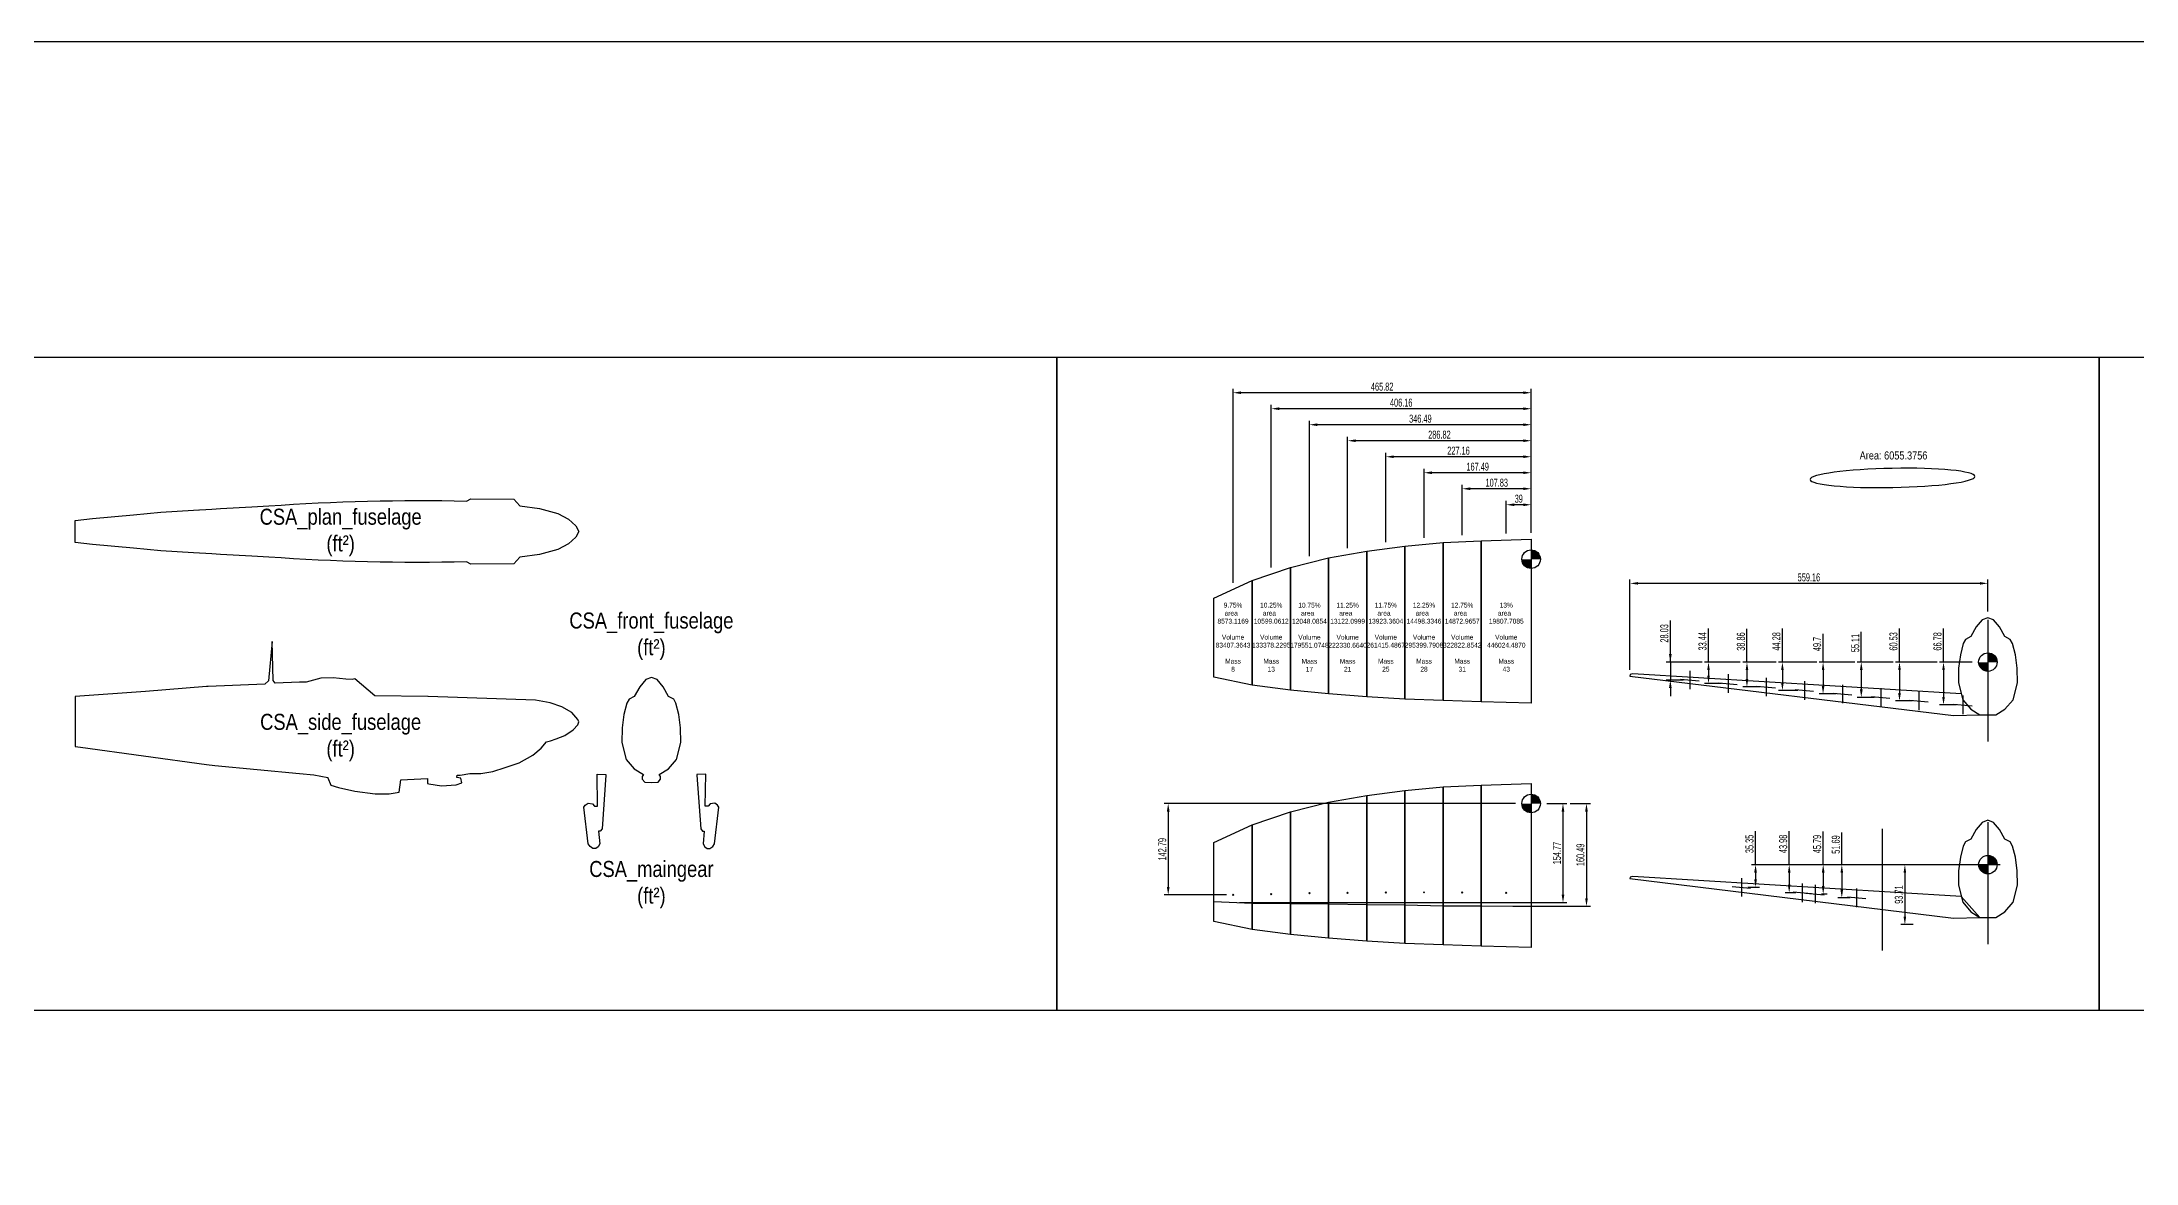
# Model space of a CAD drawing. Header units: centimetres. Extents: x -5325 to 32224, y -11540 to 14619.
# Drawn here: x 26454 to 29725, y 3733 to 5484 of the extents above; entities that cross this region are included whole.
import ezdxf

# ---------------------------------------------------------------- set-up
doc = ezdxf.new("R2010")
doc.units = ezdxf.units.CM
doc.header["$PDMODE"] = 3
doc.header["$PDSIZE"] = -5
doc.layers.get('0').update_dxf_attribs({"color": 10})
doc.styles.add('SEACAD_arial_ttf', font='ARIALN.TTF')
doc.styles.get("Standard").update_dxf_attribs({"font": 'ARIALN.TTF', "width": 0.67})
doc.dimstyles.new('ISO-25', dxfattribs={"dimscale": 5, "dimtxt": 2.5, "dimasz": 2.5, "dimexe": 1.25, "dimexo": 2, "dimtad": 1, "dimdsep": 46, "dimtxsty": 'Standard', "dimcen": 2.5, "dimadec": 0, "dimazin": 0, "dimtfac": 1, "dimtmove": 0, "dimatfit": 3, "dimfxl": 1, "dimarcsym": 0})

# ---------------------------------------------------------------- blocks, each defined once
blk = doc.blocks.new('*D293')
at = {"color": 0, "lineweight": -2}
for p, q in [((28741.4, 4715.8), (28741.4, 4767.1)), ((28767.9, 4760.8), (28753.9, 4760.8)), ((28780.4, 4717.1), (28780.4, 4767.1))]:
    blk.add_line(p, q, dxfattribs=at)
at = {"color": 0}
for points in [[(28753.9, 4762.9), (28753.9, 4758.7), (28741.4, 4760.8)], [(28767.9, 4758.7), (28767.9, 4762.9), (28780.4, 4760.8)]]:
    blk.add_solid(points, dxfattribs=at)
at = {"layer": 'Defpoints', "color": 0}
for p in [(28741.4, 4760.8), (28741.4, 4705.8), (28780.4, 4707.1)]:
    blk.add_point(p, dxfattribs=at)
at = {"color": 0, "insert": (28760.9, 4770.2), "char_height": 12.5, "attachment_point": 5}
blk.add_mtext('39', dxfattribs=at)
blk = doc.blocks.new('*D294')
at = {"color": 0, "lineweight": -2}
for p, q in [((28672.6, 4713.2), (28672.6, 4792.1)), ((28767.9, 4785.8), (28685.1, 4785.8)), ((28780.4, 4717.1), (28780.4, 4792.1))]:
    blk.add_line(p, q, dxfattribs=at)
at = {"color": 0}
for points in [[(28685.1, 4787.9), (28685.1, 4783.7), (28672.6, 4785.8)], [(28767.9, 4783.7), (28767.9, 4787.9), (28780.4, 4785.8)]]:
    blk.add_solid(points, dxfattribs=at)
at = {"layer": 'Defpoints', "color": 0}
for p in [(28672.6, 4785.8), (28672.6, 4703.2), (28780.4, 4707.1)]:
    blk.add_point(p, dxfattribs=at)
at = {"color": 0, "insert": (28726.5, 4795.2), "char_height": 12.5, "attachment_point": 5}
blk.add_mtext('107.83', dxfattribs=at)
blk = doc.blocks.new('*D295')
at = {"color": 0, "lineweight": -2}
for p, q in [((28612.9, 4709.1), (28612.9, 4817.1)), ((28767.9, 4810.8), (28625.4, 4810.8)), ((28780.4, 4717.1), (28780.4, 4817.1))]:
    blk.add_line(p, q, dxfattribs=at)
at = {"color": 0}
for points in [[(28625.4, 4812.9), (28625.4, 4808.7), (28612.9, 4810.8)], [(28767.9, 4808.7), (28767.9, 4812.9), (28780.4, 4810.8)]]:
    blk.add_solid(points, dxfattribs=at)
at = {"layer": 'Defpoints', "color": 0}
for p in [(28612.9, 4810.8), (28612.9, 4699.1), (28780.4, 4707.1)]:
    blk.add_point(p, dxfattribs=at)
at = {"color": 0, "insert": (28696.7, 4820.2), "char_height": 12.5, "attachment_point": 5}
blk.add_mtext('167.49', dxfattribs=at)
blk = doc.blocks.new('*D296')
at = {"color": 0, "lineweight": -2}
for p, q in [((28553.2, 4702.4), (28553.2, 4842.1)), ((28780.4, 4717.1), (28780.4, 4842.1)), ((28767.9, 4835.8), (28565.7, 4835.8))]:
    blk.add_line(p, q, dxfattribs=at)
at = {"color": 0}
for points in [[(28565.7, 4837.9), (28565.7, 4833.7), (28553.2, 4835.8)], [(28767.9, 4833.7), (28767.9, 4837.9), (28780.4, 4835.8)]]:
    blk.add_solid(points, dxfattribs=at)
at = {"layer": 'Defpoints', "color": 0}
for p in [(28553.2, 4835.8), (28553.2, 4692.4), (28780.4, 4707.1)]:
    blk.add_point(p, dxfattribs=at)
at = {"color": 0, "insert": (28666.8, 4845.2), "char_height": 12.5, "attachment_point": 5}
blk.add_mtext('227.16', dxfattribs=at)
blk = doc.blocks.new('*D297')
at = {"color": 0, "lineweight": -2}
for p, q in [((28493.6, 4693.1), (28493.6, 4867.1)), ((28767.9, 4860.8), (28506.1, 4860.8)), ((28780.4, 4717.1), (28780.4, 4867.1))]:
    blk.add_line(p, q, dxfattribs=at)
at = {"color": 0}
for points in [[(28506.1, 4862.9), (28506.1, 4858.7), (28493.6, 4860.8)], [(28767.9, 4858.7), (28767.9, 4862.9), (28780.4, 4860.8)]]:
    blk.add_solid(points, dxfattribs=at)
at = {"layer": 'Defpoints', "color": 0}
for p in [(28493.6, 4860.8), (28493.6, 4683.1), (28780.4, 4707.1)]:
    blk.add_point(p, dxfattribs=at)
at = {"color": 0, "insert": (28637, 4870.2), "char_height": 12.5, "attachment_point": 5}
blk.add_mtext('286.82', dxfattribs=at)
blk = doc.blocks.new('*D298')
at = {"color": 0, "lineweight": -2}
for p, q in [((28433.9, 4680.3), (28433.9, 4892.1)), ((28767.9, 4885.8), (28446.4, 4885.8)), ((28780.4, 4717.1), (28780.4, 4892.1))]:
    blk.add_line(p, q, dxfattribs=at)
at = {"color": 0}
for points in [[(28446.4, 4887.9), (28446.4, 4883.7), (28433.9, 4885.8)], [(28767.9, 4883.7), (28767.9, 4887.9), (28780.4, 4885.8)]]:
    blk.add_solid(points, dxfattribs=at)
at = {"layer": 'Defpoints', "color": 0}
for p in [(28433.9, 4885.8), (28780.4, 4707.1), (28433.9, 4670.3)]:
    blk.add_point(p, dxfattribs=at)
at = {"color": 0, "insert": (28607.2, 4895.2), "char_height": 12.5, "attachment_point": 5}
blk.add_mtext('346.49', dxfattribs=at)
blk = doc.blocks.new('*D299')
at = {"color": 0, "lineweight": -2}
for p, q in [((28374.2, 4662.7), (28374.2, 4917.1)), ((28767.9, 4910.8), (28386.7, 4910.8)), ((28780.4, 4717.1), (28780.4, 4917.1))]:
    blk.add_line(p, q, dxfattribs=at)
at = {"color": 0}
for points in [[(28386.7, 4912.9), (28386.7, 4908.7), (28374.2, 4910.8)], [(28767.9, 4908.7), (28767.9, 4912.9), (28780.4, 4910.8)]]:
    blk.add_solid(points, dxfattribs=at)
at = {"layer": 'Defpoints', "color": 0}
for p in [(28374.2, 4910.8), (28780.4, 4707.1), (28374.2, 4652.7)]:
    blk.add_point(p, dxfattribs=at)
at = {"color": 0, "insert": (28577.3, 4920.2), "char_height": 12.5, "attachment_point": 5}
blk.add_mtext('406.16', dxfattribs=at)
blk = doc.blocks.new('*D300')
at = {"color": 0, "lineweight": -2}
for p, q in [((28314.6, 4638.8), (28314.6, 4942.1)), ((28780.4, 4717.1), (28780.4, 4942.1)), ((28767.9, 4935.8), (28327.1, 4935.8))]:
    blk.add_line(p, q, dxfattribs=at)
at = {"color": 0}
for points in [[(28327.1, 4937.9), (28327.1, 4933.7), (28314.6, 4935.8)], [(28767.9, 4933.7), (28767.9, 4937.9), (28780.4, 4935.8)]]:
    blk.add_solid(points, dxfattribs=at)
at = {"layer": 'Defpoints', "color": 0}
for p in [(28314.6, 4935.8), (28780.4, 4707.1), (28314.6, 4628.8)]:
    blk.add_point(p, dxfattribs=at)
at = {"color": 0, "insert": (28547.5, 4945.2), "char_height": 12.5, "attachment_point": 5}
blk.add_mtext('465.82', dxfattribs=at)
blk = doc.blocks.new('*D301')
at = {"color": 0, "lineweight": -2}
for p, q in [((28804.7, 4294.2), (28836.2, 4294.2)), ((28830, 4281.7), (28830, 4151.9)), ((28324.6, 4139.4), (28836.2, 4139.4))]:
    blk.add_line(p, q, dxfattribs=at)
at = {"color": 0}
for points in [[(28832.1, 4281.7), (28827.9, 4281.7), (28830, 4294.2)], [(28827.9, 4151.9), (28832.1, 4151.9), (28830, 4139.4)]]:
    blk.add_solid(points, dxfattribs=at)
at = {"layer": 'Defpoints', "color": 0}
for p in [(28794.7, 4294.2), (28314.6, 4139.4), (28830, 4139.4)]:
    blk.add_point(p, dxfattribs=at)
at = {"color": 0, "insert": (28820.6, 4216.8), "char_height": 12.5, "attachment_point": 5, "rotation": 90}
blk.add_mtext('154.77', dxfattribs=at)
blk = doc.blocks.new('*D302')
at = {"color": 0, "lineweight": -2}
for p, q in [((28755.8, 4294.2), (28207.1, 4294.2)), ((28213.3, 4281.7), (28213.3, 4163.9)), ((28304.6, 4151.4), (28207.1, 4151.4))]:
    blk.add_line(p, q, dxfattribs=at)
at = {"color": 0}
for points in [[(28215.4, 4281.7), (28211.2, 4281.7), (28213.3, 4294.2)], [(28211.2, 4163.9), (28215.4, 4163.9), (28213.3, 4151.4)]]:
    blk.add_solid(points, dxfattribs=at)
at = {"layer": 'Defpoints', "color": 0}
for p in [(28765.8, 4294.2), (28213.3, 4151.4), (28314.6, 4151.4)]:
    blk.add_point(p, dxfattribs=at)
at = {"color": 0, "insert": (28204, 4222.8), "char_height": 12.5, "attachment_point": 5, "rotation": 90}
blk.add_mtext('142.79', dxfattribs=at)
blk = doc.blocks.new('*D285')
at = {"color": 0, "lineweight": -2}
for p, q in [((29424.5, 4515), (29424.5, 4567.3)), ((29469.2, 4515), (29418.3, 4515)), ((29424.5, 4502.5), (29424.5, 4460.8)), ((29445, 4448.3), (29418.3, 4448.3))]:
    blk.add_line(p, q, dxfattribs=at)
at = {"color": 0}
for points in [[(29426.6, 4502.5), (29422.4, 4502.5), (29424.5, 4515)], [(29422.4, 4460.8), (29426.6, 4460.8), (29424.5, 4448.3)]]:
    blk.add_solid(points, dxfattribs=at)
at = {"layer": 'Defpoints', "color": 0}
for p in [(29479.2, 4515), (29424.5, 4448.3), (29455, 4448.3)]:
    blk.add_point(p, dxfattribs=at)
at = {"color": 0, "insert": (29415.1, 4547.4), "char_height": 12.5, "attachment_point": 5, "rotation": 90}
blk.add_mtext('66.78', dxfattribs=at)
blk = doc.blocks.new('*D286')
at = {"color": 0, "lineweight": -2}
for p, q in [((29355.7, 4515), (29355.7, 4567.3)), ((29414.5, 4515), (29349.4, 4515)), ((29355.7, 4502.5), (29355.7, 4467)), ((29376.1, 4454.5), (29349.4, 4454.5))]:
    blk.add_line(p, q, dxfattribs=at)
at = {"color": 0}
for points in [[(29357.8, 4502.5), (29353.6, 4502.5), (29355.7, 4515)], [(29353.6, 4467), (29357.8, 4467), (29355.7, 4454.5)]]:
    blk.add_solid(points, dxfattribs=at)
at = {"layer": 'Defpoints', "color": 0}
for p in [(29424.5, 4515), (29355.7, 4454.5), (29386.1, 4454.5)]:
    blk.add_point(p, dxfattribs=at)
at = {"color": 0, "insert": (29346.3, 4547.4), "char_height": 12.5, "attachment_point": 5, "rotation": 90}
blk.add_mtext('60.53', dxfattribs=at)
blk = doc.blocks.new('*D287')
at = {"color": 0, "lineweight": -2}
for p, q in [((29296, 4515), (29296, 4562.1)), ((29345.7, 4515), (29289.8, 4515)), ((29296, 4502.5), (29296, 4472.4)), ((29316.5, 4459.9), (29289.8, 4459.9))]:
    blk.add_line(p, q, dxfattribs=at)
at = {"color": 0}
for points in [[(29298.1, 4502.5), (29293.9, 4502.5), (29296, 4515)], [(29293.9, 4472.4), (29298.1, 4472.4), (29296, 4459.9)]]:
    blk.add_solid(points, dxfattribs=at)
at = {"layer": 'Defpoints', "color": 0}
for p in [(29355.7, 4515), (29296, 4459.9), (29326.5, 4459.9)]:
    blk.add_point(p, dxfattribs=at)
at = {"color": 0, "insert": (29286.6, 4544.8), "char_height": 12.5, "attachment_point": 5, "rotation": 90}
blk.add_mtext('55.11', dxfattribs=at)
blk = doc.blocks.new('*D288')
at = {"color": 0, "lineweight": -2}
for p, q in [((29236.3, 4515), (29236.3, 4559.3)), ((29286, 4515), (29230.1, 4515)), ((29236.3, 4502.5), (29236.3, 4477.8)), ((29256.8, 4465.3), (29230.1, 4465.3))]:
    blk.add_line(p, q, dxfattribs=at)
at = {"color": 0}
for points in [[(29238.4, 4502.5), (29234.3, 4502.5), (29236.3, 4515)], [(29234.3, 4477.8), (29238.4, 4477.8), (29236.3, 4465.3)]]:
    blk.add_solid(points, dxfattribs=at)
at = {"layer": 'Defpoints', "color": 0}
for p in [(29296, 4515), (29236.3, 4465.3), (29266.8, 4465.3)]:
    blk.add_point(p, dxfattribs=at)
at = {"color": 0, "insert": (29227, 4543.4), "char_height": 12.5, "attachment_point": 5, "rotation": 90}
blk.add_mtext('49.7', dxfattribs=at)
blk = doc.blocks.new('*D289')
at = {"color": 0, "lineweight": -2}
for p, q in [((29172.8, 4515), (29172.8, 4567.3)), ((29226.3, 4515), (29166.6, 4515)), ((29172.8, 4502.5), (29172.8, 4483.3)), ((29197.1, 4470.8), (29166.6, 4470.8))]:
    blk.add_line(p, q, dxfattribs=at)
at = {"color": 0}
for points in [[(29174.9, 4502.5), (29170.7, 4502.5), (29172.8, 4515)], [(29170.7, 4483.3), (29174.9, 4483.3), (29172.8, 4470.8)]]:
    blk.add_solid(points, dxfattribs=at)
at = {"layer": 'Defpoints', "color": 0}
for p in [(29236.3, 4515), (29172.8, 4470.8), (29207.1, 4470.8)]:
    blk.add_point(p, dxfattribs=at)
at = {"color": 0, "insert": (29163.4, 4547.4), "char_height": 12.5, "attachment_point": 5, "rotation": 90}
blk.add_mtext('44.28', dxfattribs=at)
blk = doc.blocks.new('*D290')
at = {"color": 0, "lineweight": -2}
for p, q in [((29117.4, 4515), (29117.4, 4566.9)), ((29162.8, 4515), (29111.2, 4515)), ((29117.4, 4502.5), (29117.4, 4488.7)), ((29137.5, 4476.2), (29111.2, 4476.2))]:
    blk.add_line(p, q, dxfattribs=at)
at = {"color": 0}
for points in [[(29119.5, 4502.5), (29115.3, 4502.5), (29117.4, 4515)], [(29115.3, 4488.7), (29119.5, 4488.7), (29117.4, 4476.2)]]:
    blk.add_solid(points, dxfattribs=at)
at = {"layer": 'Defpoints', "color": 0}
for p in [(29172.8, 4515), (29117.4, 4476.2), (29147.5, 4476.2)]:
    blk.add_point(p, dxfattribs=at)
at = {"color": 0, "insert": (29108, 4547.2), "char_height": 12.5, "attachment_point": 5, "rotation": 90}
blk.add_mtext('38.86', dxfattribs=at)
blk = doc.blocks.new('*D291')
at = {"color": 0, "lineweight": -2}
for p, q in [((29057.3, 4515), (29057.3, 4567.7)), ((29107, 4515), (29051.1, 4515)), ((29057.3, 4502.5), (29057.3, 4494.1)), ((29077.8, 4481.6), (29051.1, 4481.6))]:
    blk.add_line(p, q, dxfattribs=at)
at = {"color": 0}
for points in [[(29059.4, 4502.5), (29055.3, 4502.5), (29057.3, 4515)], [(29055.3, 4494.1), (29059.4, 4494.1), (29057.3, 4481.6)]]:
    blk.add_solid(points, dxfattribs=at)
at = {"layer": 'Defpoints', "color": 0}
for p in [(29117, 4515), (29057.3, 4481.6), (29087.8, 4481.6)]:
    blk.add_point(p, dxfattribs=at)
at = {"color": 0, "insert": (29048, 4547.6), "char_height": 12.5, "attachment_point": 5, "rotation": 90}
blk.add_mtext('33.44', dxfattribs=at)
blk = doc.blocks.new('*D292')
at = {"color": 0, "lineweight": -2}
for p, q in [((28997.7, 4515), (28997.7, 4579.8)), ((29047.3, 4515), (28991.4, 4515)), ((28997.7, 4527.5), (28997.7, 4540)), ((28997.7, 4515), (28997.7, 4487)), ((29018.1, 4487), (28991.4, 4487)), ((28997.7, 4474.5), (28997.7, 4462))]:
    blk.add_line(p, q, dxfattribs=at)
at = {"color": 0}
for points in [[(28995.6, 4527.5), (28999.8, 4527.5), (28997.7, 4515)], [(28999.8, 4474.5), (28995.6, 4474.5), (28997.7, 4487)]]:
    blk.add_solid(points, dxfattribs=at)
at = {"layer": 'Defpoints', "color": 0}
for p in [(29057.3, 4515), (28997.7, 4487), (29028.1, 4487)]:
    blk.add_point(p, dxfattribs=at)
at = {"color": 0, "insert": (28988.3, 4559.9), "char_height": 12.5, "attachment_point": 5, "rotation": 90}
blk.add_mtext('28.03', dxfattribs=at)
blk = doc.blocks.new('*D281')
at = {"color": 0, "lineweight": -2}
for p, q in [((29236.5, 4198.7), (29236.5, 4250.5)), ((29469.2, 4198.7), (29230.2, 4198.7)), ((29236.5, 4186.2), (29236.5, 4165.4)), ((29233.8, 4152.9), (29242.7, 4152.9))]:
    blk.add_line(p, q, dxfattribs=at)
at = {"color": 0}
for points in [[(29238.6, 4186.2), (29234.4, 4186.2), (29236.5, 4198.7)], [(29234.4, 4165.4), (29238.6, 4165.4), (29236.5, 4152.9)]]:
    blk.add_solid(points, dxfattribs=at)
at = {"layer": 'Defpoints', "color": 0}
for p in [(29479.2, 4198.7), (29223.8, 4152.9), (29236.5, 4152.9)]:
    blk.add_point(p, dxfattribs=at)
at = {"color": 0, "insert": (29227.1, 4230.9), "char_height": 12.5, "attachment_point": 5, "rotation": 90}
blk.add_mtext('45.79', dxfattribs=at)
blk = doc.blocks.new('*D282')
at = {"color": 0, "lineweight": -2}
for p, q in [((29265.6, 4198.7), (29265.6, 4249)), ((29414.5, 4198.7), (29259.3, 4198.7)), ((29265.6, 4186.2), (29265.6, 4159.5)), ((29278.8, 4147), (29259.3, 4147))]:
    blk.add_line(p, q, dxfattribs=at)
at = {"color": 0}
for points in [[(29267.6, 4186.2), (29263.5, 4186.2), (29265.6, 4198.7)], [(29263.5, 4159.5), (29267.6, 4159.5), (29265.6, 4147)]]:
    blk.add_solid(points, dxfattribs=at)
at = {"layer": 'Defpoints', "color": 0}
for p in [(29424.5, 4198.7), (29265.6, 4147), (29288.8, 4147)]:
    blk.add_point(p, dxfattribs=at)
at = {"color": 0, "insert": (29256.2, 4230.1), "char_height": 12.5, "attachment_point": 5, "rotation": 90}
blk.add_mtext('51.69', dxfattribs=at)
blk = doc.blocks.new('*D283')
at = {"color": 0, "lineweight": -2}
for p, q in [((29183.4, 4198.7), (29183.4, 4251)), ((29409.5, 4198.7), (29177.1, 4198.7)), ((29183.4, 4186.2), (29183.4, 4167.3)), ((29193.8, 4154.8), (29177.1, 4154.8))]:
    blk.add_line(p, q, dxfattribs=at)
at = {"color": 0}
for points in [[(29185.5, 4186.2), (29181.3, 4186.2), (29183.4, 4198.7)], [(29181.3, 4167.3), (29185.5, 4167.3), (29183.4, 4154.8)]]:
    blk.add_solid(points, dxfattribs=at)
at = {"layer": 'Defpoints', "color": 0}
for p in [(29419.5, 4198.7), (29183.4, 4154.8), (29203.8, 4154.8)]:
    blk.add_point(p, dxfattribs=at)
at = {"color": 0, "insert": (29174, 4231.1), "char_height": 12.5, "attachment_point": 5, "rotation": 90}
blk.add_mtext('43.98', dxfattribs=at)
blk = doc.blocks.new('*D284')
at = {"color": 0, "lineweight": -2}
for p, q in [((29130.8, 4198.7), (29130.8, 4251)), ((29363.5, 4198.7), (29124.6, 4198.7)), ((29118.8, 4163.4), (29137.1, 4163.4)), ((29130.8, 4186.2), (29130.8, 4175.9))]:
    blk.add_line(p, q, dxfattribs=at)
at = {"color": 0}
for points in [[(29132.9, 4186.2), (29128.7, 4186.2), (29130.8, 4198.7)], [(29128.7, 4175.9), (29132.9, 4175.9), (29130.8, 4163.4)]]:
    blk.add_solid(points, dxfattribs=at)
at = {"layer": 'Defpoints', "color": 0}
for p in [(29373.5, 4198.7), (29108.8, 4163.4), (29130.8, 4163.4)]:
    blk.add_point(p, dxfattribs=at)
at = {"color": 0, "insert": (29121.4, 4231.1), "char_height": 12.5, "attachment_point": 5, "rotation": 90}
blk.add_mtext('35.35', dxfattribs=at)
blk = doc.blocks.new('*D307')
at = {"color": 0, "lineweight": -2}
for p, q in [((28934.6, 4503.2), (28934.6, 4644.3)), ((29481.3, 4638), (28947.1, 4638)), ((29493.8, 4594.3), (29493.8, 4644.3))]:
    blk.add_line(p, q, dxfattribs=at)
at = {"color": 0}
for points in [[(28947.1, 4640.1), (28947.1, 4636), (28934.6, 4638)], [(29481.3, 4636), (29481.3, 4640.1), (29493.8, 4638)]]:
    blk.add_solid(points, dxfattribs=at)
at = {"layer": 'Defpoints', "color": 0}
for p in [(28934.6, 4638), (29493.8, 4584.3), (28934.6, 4493.2)]:
    blk.add_point(p, dxfattribs=at)
at = {"color": 0, "insert": (29214.2, 4647.4), "char_height": 12.5, "attachment_point": 5}
blk.add_mtext('559.16', dxfattribs=at)
blk = doc.blocks.new('*D309')
at = {"color": 0, "lineweight": -2}
for p, q in [((28841.4, 4294.2), (28873, 4294.2)), ((28866.7, 4281.7), (28866.7, 4146.2)), ((28751.4, 4133.7), (28873, 4133.7))]:
    blk.add_line(p, q, dxfattribs=at)
at = {"color": 0}
for points in [[(28868.8, 4281.7), (28864.6, 4281.7), (28866.7, 4294.2)], [(28864.6, 4146.2), (28868.8, 4146.2), (28866.7, 4133.7)]]:
    blk.add_solid(points, dxfattribs=at)
at = {"layer": 'Defpoints', "color": 0}
for p in [(28831.4, 4294.2), (28741.4, 4133.7), (28866.7, 4133.7)]:
    blk.add_point(p, dxfattribs=at)
at = {"color": 0, "insert": (28857.3, 4214), "char_height": 12.5, "attachment_point": 5, "rotation": 90}
blk.add_mtext('160.49', dxfattribs=at)
blk = doc.blocks.new('*D311')
at = {"color": 0, "lineweight": -2}
for p, q in [((29513, 4198.7), (29357.8, 4198.7)), ((29364.1, 4186.2), (29364.1, 4117.5)), ((29377.3, 4105), (29357.8, 4105))]:
    blk.add_line(p, q, dxfattribs=at)
at = {"color": 0}
for points in [[(29366.1, 4186.2), (29362, 4186.2), (29364.1, 4198.7)], [(29362, 4117.5), (29366.1, 4117.5), (29364.1, 4105)]]:
    blk.add_solid(points, dxfattribs=at)
at = {"layer": 'Defpoints', "color": 0}
for p in [(29523, 4198.7), (29364.1, 4105), (29387.3, 4105)]:
    blk.add_point(p, dxfattribs=at)
at = {"color": 0, "insert": (29354.7, 4151.9), "char_height": 12.5, "attachment_point": 5, "rotation": 90}
blk.add_mtext('93.71', dxfattribs=at)

msp = doc.modelspace()

# ---------------------------------------------------------------- hatches: boundary and pattern name
h = msp.add_hatch(color=1)
h.paths.add_polyline_path([(28765.79, 4675.815), (28780.4, 4675.815), (28780.4, 4661.364, -0.41744911)])
h.paths.add_polyline_path([(28780.4, 4675.815), (28780.4, 4690.265, -0.4109854), (28794.692, 4675.815)])
h = msp.add_hatch(color=1)
h.paths.add_polyline_path([(29493.784, 4529.492), (29493.784, 4514.881), (29508.234, 4514.881, 0.41744911)])
h.paths.add_polyline_path([(29493.784, 4514.881), (29479.333, 4514.881, 0.4109854), (29493.784, 4500.59)])
h = msp.add_hatch(color=1)
h.paths.add_polyline_path([(28765.79, 4294.211), (28780.4, 4294.211), (28780.4, 4279.761, -0.41744911)])
h.paths.add_polyline_path([(28780.4, 4294.211), (28780.4, 4308.661, -0.4109854), (28794.692, 4294.211)])
h = msp.add_hatch(color=1)
h.paths.add_polyline_path([(29493.784, 4213.184), (29493.784, 4198.573), (29508.234, 4198.573, 0.41744911)])
h.paths.add_polyline_path([(29493.784, 4198.573), (29479.333, 4198.573, 0.4109854), (29493.784, 4184.281)])

# ---------------------------------------------------------------- linework, layer by layer
at = {"color": 0}
for p, q in [((26698.916, 4754.176), (26698.916, 4754.176)), ((26514.259, 4382.036), (26514.259, 4382.036)), ((26514.259, 4382.036), (26514.259, 4382.036))]:
    msp.add_line(p, q, dxfattribs=at)
for p, q in [((29493.784, 4581.187), (29493.784, 4391.043)), ((29013.733, 4488.321), (29042.517, 4485.707)), ((29028.125, 4501.465), (29028.125, 4472.563)), ((29073.399, 4482.903), (29102.183, 4480.29)), ((29087.791, 4496.048), (29087.791, 4467.145)), ((29147.458, 4490.63), (29147.458, 4461.728)), ((29207.124, 4485.212), (29207.124, 4456.31)), ((29133.066, 4477.486), (29161.85, 4474.872)), ((29192.732, 4472.068), (29221.516, 4469.455)), ((29252.399, 4466.651), (29281.182, 4464.037)), ((29266.791, 4479.795), (29266.791, 4450.893)), ((29312.065, 4461.233), (29340.849, 4458.62)), ((29326.457, 4474.377), (29326.457, 4445.475)), ((29371.731, 4455.815), (29400.515, 4453.202)), ((29386.123, 4468.96), (29386.123, 4440.058)), ((29440.561, 4449.566), (29469.345, 4446.952)), ((29454.953, 4433.808), (29454.953, 4462.71)), ((29328.784, 4254.642), (29328.784, 4064.498)), ((29493.784, 4264.879), (29493.784, 4074.735)), ((29094.392, 4164.689), (29123.175, 4162.075)), ((29108.784, 4177.833), (29108.784, 4148.931)), ((29189.392, 4156.063), (29218.175, 4153.45)), ((29203.784, 4169.207), (29203.784, 4140.305)), ((29223.784, 4167.391), (29223.784, 4138.489)), ((29288.784, 4161.49), (29288.784, 4132.587)), ((29209.392, 4154.247), (29238.175, 4151.634)), ((29274.392, 4148.345), (29303.175, 4145.732))]:
    msp.add_line(p, q)
at = {"color": 3}
msp.add_lwpolyline([(13172.483, 5483.698), (13172.483, -8524.995), (32224.305, -8524.995), (32224.305, 5483.698)], close=True, dxfattribs=at)
at = {"color": 1}
for points in [[(26410.886, 3971.628), (28039.261, 3971.628), (28039.261, 4990.999), (26410.886, 4990.999)], [(28039.261, 3971.628), (29667.636, 3971.628), (29667.636, 4990.999), (28039.261, 4990.999)], [(29667.636, 3971.628), (31296.011, 3971.628), (31296.011, 4990.999), (29667.636, 4990.999)], [(28463.748, 4465.456), (28463.748, 4677.753), (28523.415, 4688.403), (28523.415, 4460.851)], [(28523.415, 4460.851), (28523.415, 4688.403), (28583.081, 4696.317), (28583.081, 4457.162)], [(28583.081, 4457.162), (28583.081, 4696.317), (28642.747, 4701.896), (28642.747, 4455.071)], [(28642.747, 4455.071), (28642.747, 4701.896), (28702.414, 4704.539), (28702.414, 4452.826)], [(28780.406, 4450.847), (28702.414, 4452.826), (28702.414, 4704.539), (28780.406, 4707.075), (28780.406, 4450.847)], [(28344.415, 4478.857), (28344.415, 4642.583), (28404.082, 4662.832), (28404.082, 4471.281)], [(28404.082, 4471.281), (28404.082, 4662.832), (28463.748, 4677.753), (28463.748, 4465.456)], [(28284.749, 4491.397), (28284.749, 4615.039), (28344.415, 4642.583), (28344.415, 4478.857)], [(28583.081, 4075.558), (28583.081, 4314.713), (28642.747, 4320.293), (28642.747, 4073.468)], [(28642.747, 4073.468), (28642.747, 4320.293), (28702.414, 4322.935), (28702.414, 4071.223)], [(28780.406, 4069.244), (28702.414, 4071.223), (28702.414, 4322.935), (28780.406, 4325.471), (28780.406, 4069.244)], [(28404.082, 4089.677), (28404.082, 4281.229), (28463.748, 4296.149), (28463.748, 4083.852)], [(28463.748, 4083.852), (28463.748, 4296.149), (28523.415, 4306.8), (28523.415, 4079.248)], [(28523.415, 4079.248), (28523.415, 4306.8), (28583.081, 4314.713), (28583.081, 4075.558)], [(28284.749, 4109.793), (28284.749, 4233.436), (28344.415, 4260.98), (28344.415, 4097.254)], [(28344.415, 4097.254), (28344.415, 4260.98), (28404.082, 4281.229), (28404.082, 4089.677)]]:
    msp.add_lwpolyline(points, close=True, dxfattribs=at)
at = {"color": 0}
msp.add_lwpolyline([(26505.935, 4736.31), (26532.83, 4739.256), (26532.83, 4739.256), (26532.83, 4739.256), (26596.861, 4745.224), (26639.648, 4749.218), (26690.541, 4752.592), (26719.116, 4754.176), (26719.116, 4754.145), (26732.916, 4754.91), (26781.899, 4757.751), (26808.237, 4759.086, -0.02363189), (27117.202, 4766.548), (27123.824, 4770.258), (27190.996, 4769.518), (27200.26, 4759.35), (27231.339, 4755.162), (27259.728, 4747.087), (27276.638, 4738.481), (27288.075, 4728.065), (27292.3, 4719.094), (27292.297, 4719.088), (27292.3, 4719.082), (27288.075, 4710.111), (27276.638, 4699.695), (27259.728, 4691.089), (27231.339, 4683.014), (27200.26, 4678.826), (27190.996, 4668.658), (27123.824, 4667.918), (27117.202, 4671.628, -0.02363189), (26808.237, 4679.09), (26781.899, 4680.425), (26732.916, 4683.266), (26719.116, 4684.031), (26719.116, 4684), (26719.116, 4684), (26690.541, 4685.584), (26639.648, 4688.958), (26596.861, 4692.952), (26532.83, 4698.92), (26532.83, 4698.92), (26532.83, 4698.92), (26505.935, 4701.866)], format="xyb", close=True, dxfattribs=at)
at = {"color": 253}
for points in [[(29493.784, 4584.281), (29484.923, 4580.943), (29475.627, 4569.913), (29467.057, 4554.818), (29458.923, 4550.609), (29455.421, 4544.024), (29450.773, 4526.608), (29448.13, 4505.476), (29447.709, 4482.745), (29454.449, 4456.226), (29467.088, 4441.494), (29481.411, 4432.654), (29481.411, 4432.654), (29481.411, 4432.654), (29481.411, 4432.654), (29506.156, 4432.654), (29506.156, 4432.654), (29506.156, 4432.654), (29520.479, 4441.494), (29533.118, 4456.226), (29539.858, 4482.745), (29539.437, 4505.476), (29536.794, 4526.608), (29532.146, 4544.024), (29528.645, 4550.609), (29520.51, 4554.818), (29511.94, 4569.913), (29502.644, 4580.943)], [(29493.784, 4267.973), (29484.923, 4264.635), (29475.627, 4253.604), (29467.057, 4238.51), (29458.923, 4234.301), (29455.421, 4227.716), (29450.773, 4210.3), (29448.13, 4189.167), (29447.709, 4166.437), (29454.449, 4139.918), (29467.088, 4125.185), (29481.411, 4116.346), (29481.411, 4116.346), (29481.411, 4116.346), (29481.411, 4116.346), (29506.156, 4116.346), (29506.156, 4116.346), (29506.156, 4116.346), (29520.479, 4125.185), (29533.118, 4139.918), (29539.858, 4166.437), (29539.437, 4189.167), (29536.794, 4210.3), (29532.146, 4227.716), (29528.645, 4234.301), (29520.51, 4238.51), (29511.94, 4253.604), (29502.644, 4264.635)], [(29452.094, 4149.187), (28939.157, 4180.293), (28935.004, 4179.161), (28934.627, 4176.897), (29440.262, 4115.138), (29481.411, 4116.346)]]:
    msp.add_lwpolyline(points, close=True, dxfattribs=at)
at = {"color": 0}
for points in [[(26710.957, 4355.157), (26710.957, 4355.157), (26710.957, 4355.157), (26724.016, 4353.373), (26856.024, 4341.193), (26856.024, 4341.193), (26856.024, 4341.193), (26878.323, 4339.222), (26878.323, 4339.222), (26900.27, 4334.779), (26900.395, 4334.468), (26900.395, 4334.468), (26905.255, 4322.815), (26917.332, 4319.285), (26942.525, 4313.264), (26974.346, 4309.41), (26996.228, 4309.41), (27011.777, 4311.819), (27014.358, 4331.242), (27056.377, 4333.361), (27056.39, 4325.382), (27058.27, 4325.069), (27077.896, 4321.959), (27100.77, 4323.446), (27109.973, 4326.557), (27108.349, 4333.86), (27102.123, 4334.806), (27102.348, 4338.588), (27107.266, 4338.728), (27122.279, 4340.998), (27139.212, 4340.998), (27158.107, 4344.186), (27177.494, 4350.316), (27199.089, 4357.917), (27220.929, 4369.932), (27233.69, 4380.72), (27242.033, 4390.774), (27248.168, 4392.245), (27257.248, 4395.187), (27270.5, 4400.581), (27283.751, 4409.163), (27291.149, 4417.247), (27292.3, 4421.751), (27291.053, 4425.584), (27281.75, 4436.412), (27266.118, 4445.42), (27247.577, 4451.376), (27224.656, 4455.497), (27057.199, 4461.295), (27057.199, 4461.295), (27056.641, 4461.314), (26973.909, 4462.501), (26942.644, 4488.756), (26938.32, 4487.759), (26928.396, 4488.62), (26909.015, 4490.71), (26889.756, 4489.883), (26866.77, 4483.675), (26856.024, 4483.675), (26856.024, 4483.675), (26856.024, 4483.675), (26818.23, 4481.985), (26815.146, 4486.252), (26813.242, 4547.451), (26807.591, 4485.754), (26801.94, 4480.734), (26713.63, 4476.966), (26710.957, 4476.756), (26710.957, 4476.756), (26710.957, 4476.756), (26615.527, 4469.271), (26505.935, 4461.556), (26505.935, 4383.309), (26514.259, 4382.036)], [(27405.923, 4327.275), (27416.36, 4327.313), (27420.182, 4331.98), (27420.111, 4336.505), (27418.295, 4339.364), (27418.295, 4339.364), (27418.295, 4339.364), (27418.295, 4339.364), (27418.295, 4339.364), (27418.295, 4339.364), (27432.619, 4348.204), (27445.257, 4362.936), (27451.997, 4389.455), (27451.576, 4412.186), (27448.933, 4433.318), (27444.285, 4450.734), (27440.784, 4457.319), (27432.649, 4461.528), (27424.079, 4476.623), (27414.783, 4487.653), (27405.923, 4490.991), (27397.062, 4487.653), (27387.766, 4476.623), (27379.196, 4461.528), (27371.062, 4457.319), (27367.56, 4450.734), (27362.912, 4433.318), (27360.269, 4412.186), (27359.848, 4389.455), (27366.589, 4362.936), (27379.227, 4348.204), (27393.55, 4339.364), (27393.55, 4339.364), (27393.55, 4339.364), (27393.55, 4339.364), (27393.55, 4339.364), (27393.55, 4339.364), (27391.734, 4336.505), (27391.664, 4331.98), (27395.485, 4327.313)], [(27334.764, 4338.546), (27328.758, 4254.93), (27326.041, 4251.139), (27323.427, 4251.139), (27325.229, 4231.446), (27322.596, 4226.65), (27319.035, 4224.174), (27314.389, 4224.019), (27310.053, 4227.114), (27307.265, 4231.292), (27300.338, 4288.707), (27302.644, 4291.864), (27307.085, 4294.51), (27314.004, 4293.742), (27316.993, 4289.987), (27321.861, 4289.816), (27321.068, 4339.93), (27334.783, 4339.554), (27334.764, 4338.546)], [(27477.082, 4338.546), (27483.088, 4254.93), (27485.805, 4251.139), (27488.419, 4251.139), (27486.617, 4231.446), (27489.249, 4226.65), (27492.811, 4224.174), (27497.457, 4224.019), (27501.793, 4227.114), (27504.58, 4231.292), (27511.507, 4288.707), (27509.201, 4291.864), (27504.76, 4294.51), (27497.842, 4293.742), (27494.852, 4289.987), (27489.984, 4289.816), (27490.777, 4339.93), (27477.062, 4339.554), (27477.082, 4338.546)]]:
    msp.add_lwpolyline(points, close=True, dxfattribs=at)
at = {"color": 253}
msp.add_lwpolyline([(29452.094, 4465.495), (28939.157, 4496.601), (28935.004, 4495.469), (28934.627, 4493.205), (29440.262, 4431.446), (29481.411, 4432.654)], dxfattribs=at)
at = {"color": 3}
msp.add_lwpolyline([(28780.406, 4133.3), (28702.414, 4134.151), (28642.747, 4134.151), (28583.081, 4135.347), (28523.415, 4136.136), (28463.748, 4136.927), (28404.082, 4137.565), (28344.415, 4138.185), (28284.749, 4140.704)], dxfattribs=at)
at = {"color": 1}
for centre in [(28780.241, 4675.815), (29493.784, 4515.041), (28780.241, 4294.211), (29493.784, 4198.732)]:
    msp.add_circle(centre, 14.451, dxfattribs=at)
at = {"color": 0, "extrusion": (0, 0, -1)}
msp.add_ellipse((29344.769, 4802.71), major_axis=(128.863, 2.384), ratio=0.11603407, start_param=3.14159265, end_param=9.42477796, dxfattribs=at)
at = {"color": 5}
for p in [(28433.915, 4154.073), (28493.581, 4154.858), (28553.248, 4155.188), (28612.914, 4155.51), (28672.581, 4155.435), (28741.41, 4154.89), (28314.582, 4151.418), (28374.249, 4152.678)]:
    msp.add_point(p, dxfattribs=at)

# ---------------------------------------------------------------- texts
at = {"color": 7, "width": 213.51501, "attachment_point": 5, "style": 'SEACAD_arial_ttf'}
for s, insert, char_height in [('Area: 6055.3756', (29346.366, 4837.737), 12.5), ('CSA_plan_fuselage\\P(ft²)', (26920.471, 4717.55), 25), ('CSA_front_fuselage\\P(ft²)', (27405.923, 4555.413), 25), ('CSA_side_fuselage\\P(ft²)', (26920.471, 4397.165), 25), ('CSA_maingear\\P(ft²)', (27405.923, 4167.39), 25)]:
    msp.add_mtext(s, dxfattribs=dict(at, insert=insert, char_height=char_height))
at = {"color": 5, "char_height": 7.5, "width": 58.20539, "attachment_point": 8, "style": 'SEACAD_arial_ttf'}
for s, insert in [('9.75%\\Parea   8573.1169\\P\\PVolume\\P83407.3643\\P\\PMass\\P8', (28314.582, 4500.159)), ('10.25%\\Parea   10599.0612\\P\\PVolume\\P133378.2295\\P\\PMass\\P13', (28374.249, 4500.159)), ('10.75%\\Parea   12048.0854\\P\\PVolume\\P179551.0748\\P\\PMass\\P17', (28433.915, 4500.159)), ('11.25%\\Parea   13122.0999\\P\\PVolume\\P222330.6640\\P\\PMass\\P21', (28493.581, 4500.159)), ('11.75%\\Parea   13923.3604\\P\\PVolume\\P261415.4867\\P\\PMass\\P25', (28553.248, 4500.159)), ('12.25%\\Parea   14498.3346\\P\\PVolume\\P295399.7908\\P\\PMass\\P28', (28612.914, 4500.159)), ('12.75%\\Parea   14872.9657\\P\\PVolume\\P322822.8542\\P\\PMass\\P31', (28672.581, 4500.159)), ('13%\\Parea   19807.7085\\P\\PVolume\\P446024.4870\\P\\PMass\\P43', (28741.41, 4500.159))]:
    msp.add_mtext(s, dxfattribs=dict(at, insert=insert))

# ---------------------------------------------------------------- dimensions: what is measured, and where the dimension line sits
at = {"color": 1}
for base, p1, p2, picture, middle in [((28314.582, 4935.833), (28780.406, 4707.075), (28314.582, 4628.811), '*D300', (28547.494, 4945.208)), ((28374.249, 4910.833), (28780.406, 4707.075), (28374.249, 4652.708), '*D299', (28577.327, 4920.208)), ((28433.915, 4885.833), (28780.406, 4707.075), (28433.915, 4670.293), '*D298', (28607.161, 4895.208)), ((28493.5814, 4860.833), (28780.4062, 4707.0745), (28493.5814, 4683.078), '*D297', (28636.9938, 4870.208)), ((28553.248, 4835.833), (28780.406, 4707.075), (28553.248, 4692.36), '*D296', (28666.827, 4845.208)), ((28612.914, 4810.833), (28780.406, 4707.075), (28612.914, 4699.107), '*D295', (28696.66, 4820.208)), ((28672.5806, 4785.833), (28780.4062, 4707.0745), (28672.5806, 4703.2176), '*D294', (28726.4934, 4795.208)), ((28741.41, 4760.833), (28780.406, 4707.075), (28741.41, 4705.807), '*D293', (28760.908, 4770.208)), ((28934.627, 4638.039), (29493.784, 4584.281), (28934.627, 4493.205), '*D307', (29214.205, 4647.414))]:
    dim = msp.add_linear_dim(base=base, p1=p1, p2=p2, dimstyle='ISO-25', dxfattribs=at)
    dim.commit()
    dim.dimension.update_dxf_attribs({"geometry": picture, "text_midpoint": middle})
at = {"color": 5}
for base, p1, p2, picture, middle in [((28997.683, 4487.014), (29057.35, 4515.041), (29028.125, 4487.014), '*D292', (28997.683, 4559.916)), ((29057.35, 4481.597), (29117.016, 4515.041), (29087.791, 4481.597), '*D291', (29057.35, 4547.634)), ((29117.403, 4476.179), (29172.814, 4515.041), (29147.458, 4476.179), '*D290', (29117.403, 4547.198)), ((29172.814, 4470.761), (29236.349, 4515.041), (29207.124, 4470.761), '*D289', (29172.814, 4547.416)), ((29236.349, 4465.344), (29296.015, 4515.041), (29266.791, 4465.344), '*D288', (29236.349, 4543.428)), ((29296.0154, 4459.9263), (29355.6818, 4515.0408), (29326.457, 4459.9263), '*D287', (29296.0154, 4544.8298)), ((29355.682, 4454.509), (29424.511, 4515.041), (29386.123, 4454.509), '*D286', (29355.682, 4547.416)), ((29424.511, 4448.259), (29479.167, 4515.041), (29454.953, 4448.259), '*D285', (29424.511, 4547.416)), ((29130.811, 4163.382), (29373.484, 4198.732), (29108.784, 4163.382), '*D284', (29130.811, 4231.107)), ((29183.383, 4154.756), (29419.532, 4198.732), (29203.784, 4154.756), '*D283', (29183.383, 4231.107)), ((29236.494, 4152.94), (29479.167, 4198.732), (29223.784, 4152.94), '*D281', (29236.494, 4230.889)), ((29265.557, 4147.039), (29424.511, 4198.732), (29288.784, 4147.039), '*D282', (29265.557, 4230.092)), ((29364.051, 4105.02), (29523.005, 4198.732), (29387.278, 4105.02), '*D311', (29364.051, 4151.876))]:
    dim = msp.add_linear_dim(base=base, p1=p1, p2=p2, angle=90, dimstyle='ISO-25', dxfattribs=at)
    dim.commit()
    dim.dimension.update_dxf_attribs({"geometry": picture, "text_midpoint": middle, "dimtype": 160})
for base, p1, p2, picture, middle in [((28213.332, 4151.418), (28765.79, 4294.211), (28314.582, 4151.418), '*D302', (28203.957, 4222.815)), ((28829.996, 4139.445), (28794.692, 4294.211), (28314.582, 4139.445), '*D301', (28820.621, 4216.828)), ((28866.7132, 4133.7257), (28831.409, 4294.2111), (28741.41, 4133.7257), '*D309', (28857.3382, 4213.9684))]:
    dim = msp.add_linear_dim(base=base, p1=p1, p2=p2, angle=90, dimstyle='ISO-25', dxfattribs=at)
    dim.commit()
    dim.dimension.update_dxf_attribs({"geometry": picture, "text_midpoint": middle})

doc.saveas('drawing.dxf')
